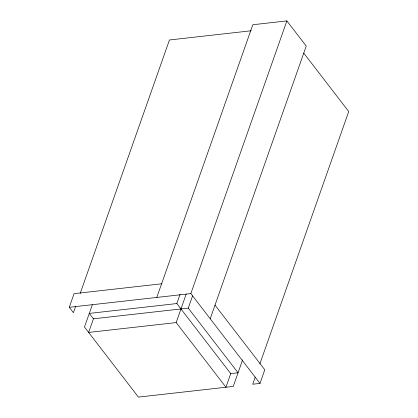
<?xml version="1.0" encoding="UTF-8"?>
<svg xmlns="http://www.w3.org/2000/svg" width="418" height="418" viewBox="0 0 418 418"><rect width="100%" height="100%" fill="white"/><g stroke="black" fill="none" stroke-linecap="round" stroke-linejoin="round"><path stroke-width="0.63" d="M75.71 306.159L73.416 312.68L69.268 307.287L74.07 293.655L161.604 283.801M80.167 293.504L169.447 39.976L251.145 30.78M92.315 304.795L84.478 327.048L138.421 397.1L233.249 386.425L242.602 359.867M176.814 303.557L89.28 313.411L93.428 318.803L88.626 332.435L176.166 322.581L225.955 387.246L230.757 373.608L176.814 303.557L180.069 294.324M156.802 297.433L252.833 24.735L286.873 20.9L306.237 46.048L210.207 318.746M176.166 322.581L186.203 294.068M255.205 377.12L252.702 384.231L259.996 383.41L190.843 293.603L286.873 20.9M230.757 373.608L238.051 372.788L188.262 308.123L192.594 295.819M259.886 363.827L348.732 111.533L303.724 53.076M259.996 383.41L264.798 369.778L215.009 305.114M69.268 307.287L190.843 293.603M93.428 318.803L188.262 308.123"/></g></svg>
